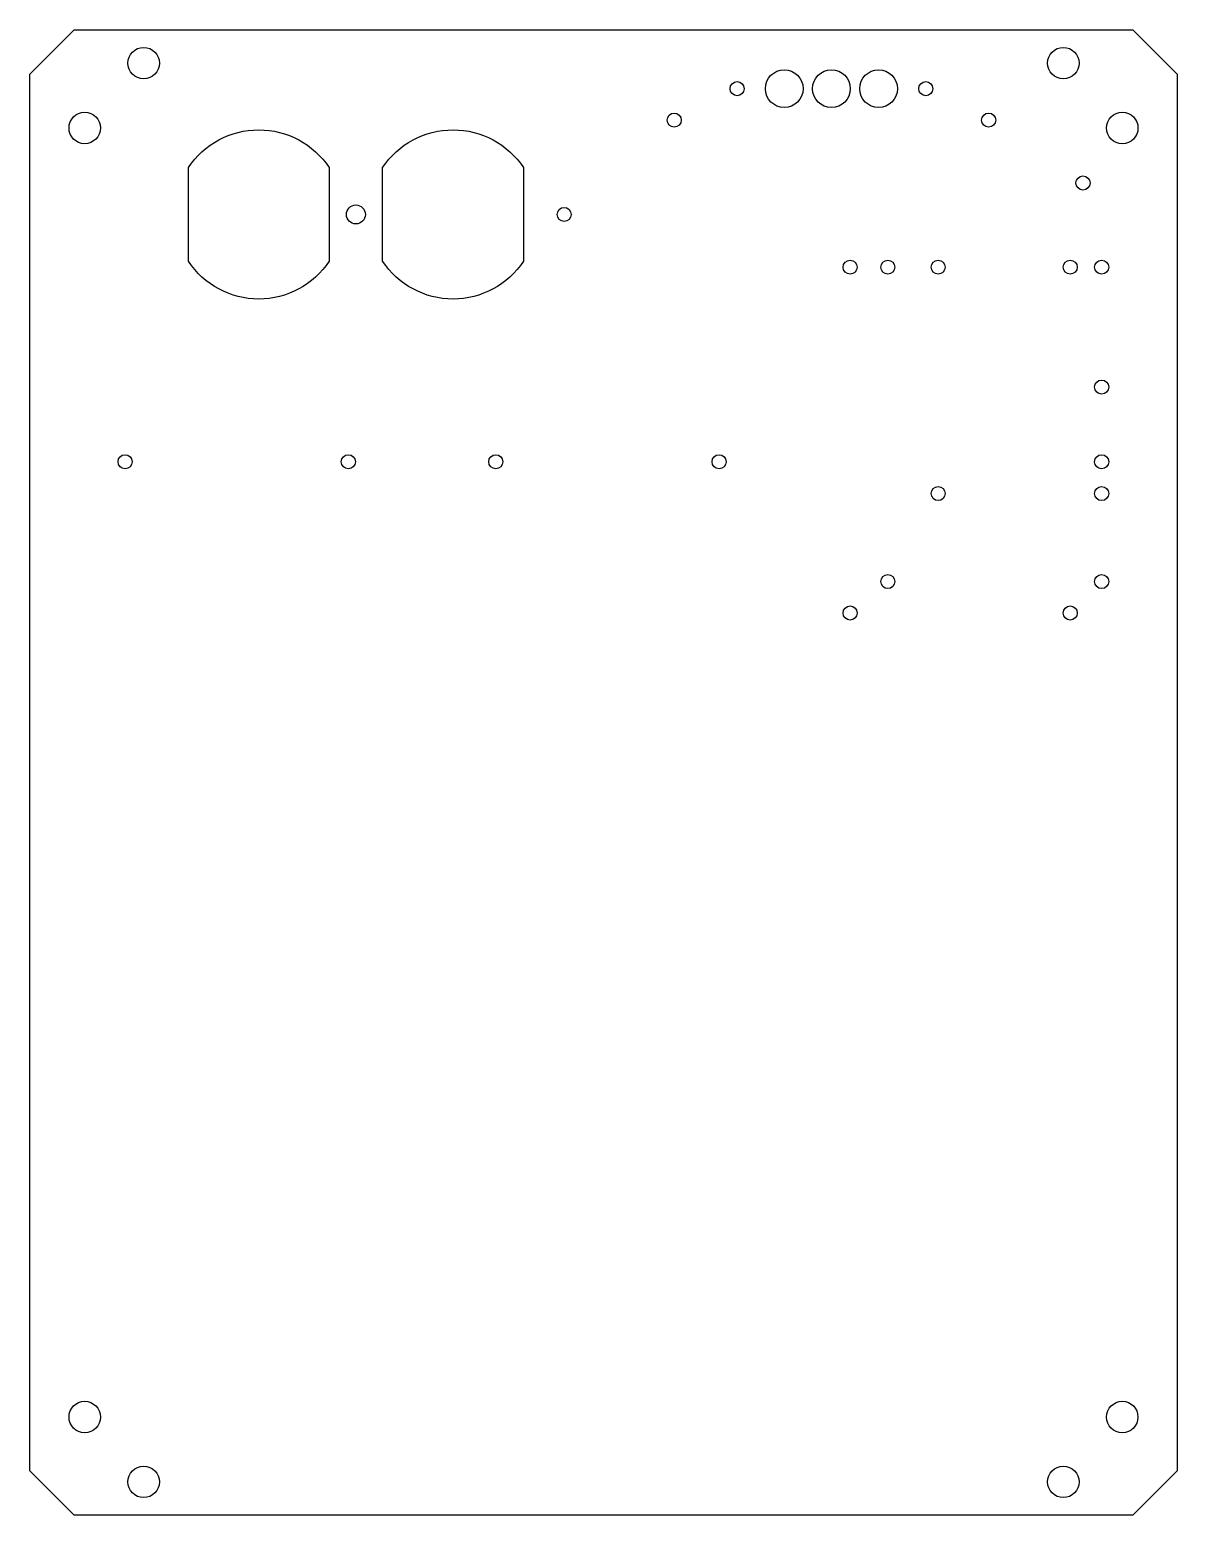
# Model space of a CAD drawing. Header units: millimetres. Extents: x -116 to 116, y -150 to 150.
import ezdxf

# ---------------------------------------------------------------- set-up
doc = ezdxf.new("R2010")
doc.units = ezdxf.units.MM
doc.layers.get('0').update_dxf_attribs({"linetype": 'CONTINUOUS'})

msp = doc.modelspace()

# ---------------------------------------------------------------- linework, layer by layer
msp.add_lwpolyline([(115.89, -141.07), (106.94, -150.02), (-106.94, -150.02), (-115.89, -141.07), (-115.89, 141.07), (-106.94, 150.02), (106.94, 150.02), (115.89, 141.07)], close=True)
for points in [[(-83.85, 122.17, -0.535954), (-55.4, 122.17), (-55.4, 103.25, -0.535954), (-83.85, 103.25)], [(-44.61, 122.17, -0.535954), (-16.16, 122.17), (-16.16, 103.25, -0.535954), (-44.61, 103.25)]]:
    msp.add_lwpolyline(points, format="xyb", close=True)
for centre, radius in [((-92.87, 143.27), 3.17), ((92.87, 143.27), 3.17), ((36.51, 138.11), 3.81), ((46.04, 138.11), 3.81), ((55.56, 138.11), 3.81), ((26.99, 138.11), 1.42), ((65.09, 138.11), 1.42), ((-104.78, 130.17), 3.17), ((14.29, 131.76), 1.42), ((77.79, 131.76), 1.42), ((104.77, 130.17), 3.18), ((96.84, 119.06), 1.42), ((-50.01, 112.71), 1.91), ((-7.94, 112.71), 1.42), ((49.81, 102.06), 1.42), ((57.43, 102.06), 1.42), ((67.59, 102.06), 1.42), ((94.26, 102.06), 1.42), ((100.61, 102.06), 1.42), ((100.61, 77.85), 1.42), ((-96.63, 62.77), 1.42), ((-51.53, 62.77), 1.42), ((-21.76, 62.77), 1.42), ((23.34, 62.77), 1.42), ((100.61, 62.77), 1.42), ((67.59, 56.34), 1.42), ((100.61, 56.34), 1.42), ((57.43, 38.56), 1.42), ((100.61, 38.56), 1.42), ((49.81, 32.21), 1.42), ((94.26, 32.21), 1.42), ((-104.78, -130.17), 3.17), ((104.77, -130.17), 3.17), ((-92.87, -143.27), 3.17), ((92.87, -143.27), 3.17)]:
    msp.add_circle(centre, radius)

doc.saveas('drawing.dxf')
